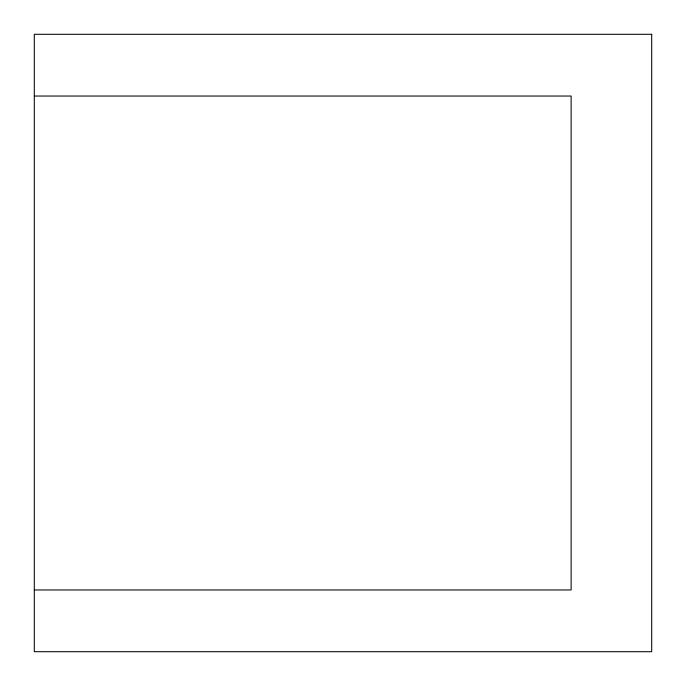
<?xml version="1.0" encoding="UTF-8"?>
<svg xmlns="http://www.w3.org/2000/svg" width="686" height="686" viewBox="0 0 686 686"><rect width="100%" height="100%" fill="white"/><g stroke="black" fill="none" stroke-linecap="round" stroke-linejoin="round"><path stroke-width="1.03" d="M34.3 96.04L571.121 96.04L571.121 589.96L34.3 589.96M651.7 34.3L34.3 34.3L34.3 651.7L651.7 651.7L651.7 34.3"/></g></svg>
